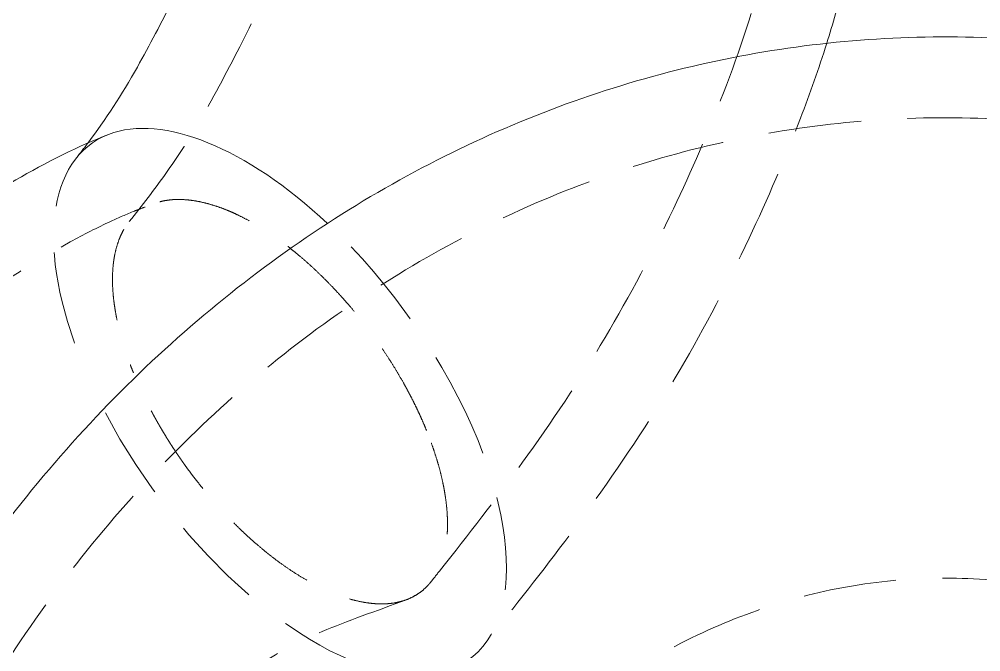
# Model space of a CAD drawing. Header units: millimetres. Extents: x -46397 to 283259, y -8690 to 23983.
# Drawn here: x -33818.7 to -33767.1, y 5629 to 5663 of the extents above; entities that cross this region are included whole.
import ezdxf

# ---------------------------------------------------------------- set-up
doc = ezdxf.new("R2010")
doc.units = ezdxf.units.MM
doc.linetypes.add('HIDDENX2', pattern=[0.75, 0.5, -0.25])

msp = doc.modelspace()

# ---------------------------------------------------------------- linework, layer by layer
at = {"color": 2, "linetype": 'Continuous', "lineweight": 0, "ltscale": 10}
msp.add_ellipse((-33804.709, 5642.451, -1.499), major_axis=(10.149, -13.837), ratio=0.482304, start_param=1.941533, end_param=3.011061, dxfattribs=at)
at = {"color": 1, "linetype": 'HIDDENX2', "lineweight": 0, "ltscale": 10}
for start_param, end_param in [(3.011061, 4.22975), (1.088158, 1.941533), (-1.870023, 1.088158)]:
    msp.add_ellipse((-33804.709, 5642.451, -1.499), major_axis=(10.149, -13.837), ratio=0.482304, start_param=start_param, end_param=end_param, dxfattribs=at)
at = {"color": 2, "linetype": 'Continuous', "lineweight": 0, "ltscale": 10}
for points, knots in [([(-33815.009, 5656.347, -1.499), (-33814.061, 5657.604, -1.499), (-33813.199, 5658.928, -1.499), (-33811.712, 5661.586, -1.499), (-33811.062, 5662.834, -1.499), (-33809.913, 5665.114, -1.499), (-33809.405, 5666.176, -1.499), (-33808.122, 5669.151, -1.499), (-33807.443, 5671.152, -1.499), (-33806.415, 5674.867, -1.499), (-33806.012, 5676.556, -1.499), (-33805.332, 5680.161, -1.499), (-33805.187, 5682.171, -1.499), (-33805.147, 5684.598, -1.499), (-33805.144, 5685.039, -1.499), (-33805.144, 5685.48, -1.499)], [1.202967, 1.202967, 1.202967, 1.202967, 6.71604, 6.71604, 11.010454, 11.010454, 14.749286, 14.749286, 21.290886, 21.290886, 26.543, 26.543, 32.500959, 32.500959, 33.824681, 33.824681, 33.824681, 33.824681]), ([(-33771.744, 5685.48, -1.499), (-33771.744, 5683.743, -1.499), (-33771.836, 5682.005, -1.499), (-33772.144, 5677.98, -1.499), (-33772.4, 5675.692, -1.499), (-33773.155, 5670.534, -1.499), (-33773.714, 5667.664, -1.499), (-33774.741, 5663.797, -1.499), (-33775.049, 5662.743, -1.499), (-33775.38, 5661.698, -1.499)], [0, 0, 0, 0, 5.212505, 5.212505, 12.122878, 12.122878, 20.889201, 20.889201, 24.207874, 24.207874, 24.207874, 24.207874]), ([(-33786.508, 5502.362, -1.499), (-33787.643, 5502.797, -1.499), (-33788.735, 5503.29, -1.499), (-33791.219, 5504.499, -1.499), (-33792.598, 5505.241, -1.499), (-33796.034, 5507.212, -1.499), (-33798.065, 5508.492, -1.499), (-33802.263, 5511.406, -1.499), (-33804.415, 5513.072, -1.499), (-33808.404, 5516.534, -1.499), (-33810.258, 5518.315, -1.499), (-33813.877, 5522.118, -1.499), (-33815.641, 5524.152, -1.499), (-33818.999, 5528.415, -1.499), (-33820.594, 5530.654, -1.499), (-33823.532, 5535.233, -1.499), (-33824.885, 5537.574, -1.499), (-33827.387, 5542.395, -1.499), (-33828.537, 5544.881, -1.499), (-33830.623, 5549.971, -1.499), (-33831.56, 5552.581, -1.499), (-33833.195, 5557.871, -1.499), (-33833.896, 5560.556, -1.499), (-33835.057, 5565.969, -1.499), (-33835.52, 5568.704, -1.499), (-33836.205, 5574.196, -1.499), (-33836.427, 5576.96, -1.499), (-33836.63, 5582.483, -1.499), (-33836.611, 5585.25, -1.499), (-33836.33, 5590.744, -1.499), (-33836.069, 5593.48, -1.499), (-33835.309, 5598.892, -1.499), (-33834.809, 5601.576, -1.499), (-33833.578, 5606.854, -1.499), (-33832.846, 5609.454, -1.499), (-33831.157, 5614.543, -1.499), (-33830.197, 5617.039, -1.499), (-33828.066, 5621.888, -1.499), (-33826.891, 5624.249, -1.499), (-33824.34, 5628.807, -1.499), (-33822.961, 5631.011, -1.499), (-33820.016, 5635.232, -1.499), (-33818.446, 5637.256, -1.499), (-33815.14, 5641.092, -1.499), (-33813.399, 5642.912, -1.499), (-33809.767, 5646.325, -1.499), (-33807.871, 5647.924, -1.499), (-33803.956, 5650.874, -1.499), (-33801.932, 5652.232, -1.499), (-33797.779, 5654.691, -1.499), (-33795.644, 5655.798, -1.499), (-33791.301, 5657.741, -1.499), (-33789.087, 5658.583, -1.499), (-33784.603, 5659.995, -1.499), (-33782.328, 5660.568, -1.499), (-33777.753, 5661.437, -1.499), (-33775.448, 5661.736, -1.499), (-33770.83, 5662.059, -1.499), (-33768.514, 5662.084, -1.499), (-33763.902, 5661.86, -1.499), (-33761.6, 5661.613, -1.499), (-33757.039, 5660.848, -1.499), (-33754.774, 5660.331, -1.499), (-33750.309, 5659.034, -1.499), (-33748.101, 5658.252, -1.499), (-33743.774, 5656.435, -1.499), (-33741.649, 5655.396, -1.499), (-33737.502, 5653.075, -1.499), (-33735.476, 5651.787, -1.499), (-33731.552, 5648.98, -1.499), (-33729.65, 5647.457, -1.499), (-33725.99, 5644.191, -1.499), (-33724.228, 5642.442, -1.499), (-33720.871, 5638.746, -1.499), (-33719.273, 5636.793, -1.499), (-33716.256, 5632.703, -1.499), (-33714.836, 5630.56, -1.499), (-33712.194, 5626.116, -1.499), (-33710.97, 5623.809, -1.499), (-33708.732, 5619.058, -1.499), (-33707.717, 5616.608, -1.499), (-33705.91, 5611.597, -1.499), (-33705.115, 5609.03, -1.499), (-33703.758, 5603.813, -1.499), (-33703.194, 5601.157, -1.499), (-33702.301, 5595.785, -1.499), (-33701.973, 5593.063, -1.499), (-33701.557, 5587.591, -1.499), (-33701.469, 5584.836, -1.499), (-33701.534, 5579.319, -1.499), (-33701.688, 5576.552, -1.499), (-33702.237, 5571.046, -1.499), (-33702.632, 5568.299, -1.499), (-33703.659, 5562.857, -1.499), (-33704.294, 5560.154, -1.499), (-33705.794, 5554.829, -1.499), (-33706.662, 5552.201, -1.499), (-33708.622, 5547.047, -1.499), (-33709.717, 5544.516, -1.499), (-33712.122, 5539.584, -1.499), (-33713.433, 5537.177, -1.499), (-33716.26, 5532.52, -1.499), (-33717.778, 5530.262, -1.499), (-33721.003, 5525.924, -1.499), (-33722.713, 5523.837, -1.499), (-33726.305, 5519.865, -1.499), (-33728.19, 5517.974, -1.499), (-33732.113, 5514.408, -1.499), (-33734.157, 5512.729, -1.499), (-33738.375, 5509.607, -1.499), (-33740.553, 5508.16, -1.499), (-33744.715, 5505.694, -1.499), (-33746.688, 5504.642, -1.499), (-33748.698, 5503.684, -1.499)], [0, 0, 0, 0, 3.736782, 3.736782, 8.690877, 8.690877, 16.285142, 16.285142, 24.7727, 24.7727, 32.741422, 32.741422, 41.031425, 41.031425, 49.425377, 49.425377, 57.629031, 57.629031, 65.89181, 65.89181, 74.223387, 74.223387, 82.53415, 82.53415, 90.835663, 90.835663, 99.143593, 99.143593, 107.458696, 107.458696, 115.761181, 115.761181, 124.069663, 124.069663, 132.364349, 132.364349, 140.660202, 140.660202, 148.934648, 148.934648, 157.19508, 157.19508, 165.431309, 165.431309, 173.630004, 173.630004, 181.794581, 181.794581, 189.902224, 189.902224, 197.967987, 197.967987, 205.972631, 205.972631, 213.938901, 213.938901, 221.860338, 221.860338, 229.761023, 229.761023, 237.650324, 237.650324, 245.544846, 245.544846, 253.465518, 253.465518, 261.415214, 261.415214, 269.417684, 269.417684, 277.461278, 277.461278, 285.56635, 285.56635, 293.710295, 293.710295, 301.905818, 301.905818, 310.129192, 310.129192, 318.383666, 318.383666, 326.65743, 326.65743, 334.941, 334.941, 343.241528, 343.241528, 351.539374, 351.539374, 359.849184, 359.849184, 368.153056, 368.153056, 376.465547, 376.465547, 384.771554, 384.771554, 393.080456, 393.080456, 401.381504, 401.381504, 409.674384, 409.674384, 417.958751, 417.958751, 426.22026, 426.22026, 434.468223, 434.468223, 442.681364, 442.681364, 449.750441, 449.750441, 449.750441, 449.750441]), ([(-33782.548, 5496.801, -1.499), (-33783.93, 5496.868, -1.499), (-33785.31, 5496.975, -1.499), (-33789.184, 5497.394, -1.499), (-33791.673, 5497.801, -1.499), (-33796.6, 5498.879, -1.499), (-33799.045, 5499.552, -1.499), (-33803.854, 5501.158, -1.499), (-33806.225, 5502.092, -1.499), (-33810.874, 5504.21, -1.499), (-33813.156, 5505.397, -1.499), (-33817.601, 5508.01, -1.499), (-33819.768, 5509.438, -1.499), (-33823.967, 5512.519, -1.499), (-33826.004, 5514.178, -1.499), (-33829.918, 5517.702, -1.499), (-33831.8, 5519.572, -1.499), (-33835.392, 5523.503, -1.499), (-33837.104, 5525.569, -1.499), (-33840.337, 5529.87, -1.499), (-33841.863, 5532.111, -1.499), (-33844.706, 5536.737, -1.499), (-33846.028, 5539.128, -1.499), (-33848.456, 5544.035, -1.499), (-33849.564, 5546.556, -1.499), (-33851.552, 5551.692, -1.499), (-33852.434, 5554.312, -1.499), (-33853.966, 5559.626, -1.499), (-33854.616, 5562.325, -1.499), (-33855.676, 5567.763, -1.499), (-33856.088, 5570.508, -1.499), (-33856.669, 5576.015, -1.499), (-33856.84, 5578.784, -1.499), (-33856.938, 5584.306, -1.499), (-33856.866, 5587.067, -1.499), (-33856.482, 5592.552, -1.499), (-33856.169, 5595.282, -1.499), (-33855.306, 5600.673, -1.499), (-33854.756, 5603.341, -1.499), (-33853.425, 5608.581, -1.499), (-33852.643, 5611.159, -1.499), (-33850.857, 5616.206, -1.499), (-33849.851, 5618.68, -1.499), (-33847.623, 5623.487, -1.499), (-33846.399, 5625.825, -1.499), (-33843.758, 5630.312, -1.499), (-33842.339, 5632.467, -1.499), (-33839.328, 5636.588, -1.499), (-33837.732, 5638.561, -1.499), (-33834.344, 5642.344, -1.499), (-33832.538, 5644.158, -1.499), (-33828.823, 5647.481, -1.499), (-33826.917, 5649.001, -1.499), (-33823.004, 5651.83, -1.499), (-33820.995, 5653.155, -1.499), (-33817.322, 5655.263, -1.499), (-33815.41, 5656.228, -1.499), (-33813.903, 5656.808, -1.499)], [487.002271, 487.002271, 487.002271, 487.002271, 491.446747, 491.446747, 499.52563, 499.52563, 507.620648, 507.620648, 515.724669, 515.724669, 523.86068, 523.86068, 532.015976, 532.015976, 540.207314, 540.207314, 548.422614, 548.422614, 556.665861, 556.665861, 564.932935, 564.932935, 573.211754, 573.211754, 581.511744, 581.511744, 589.811149, 589.811149, 598.125079, 598.125079, 606.432974, 606.432974, 614.747888, 614.747888, 623.056614, 623.056614, 631.370281, 631.370281, 639.675133, 639.675133, 647.964596, 647.964596, 656.270969, 656.270969, 664.572003, 664.572003, 672.78997, 672.78997, 680.981042, 680.981042, 689.309319, 689.309319, 697.364517, 697.364517, 705.44689, 705.44689, 711.420081, 711.420081, 711.420081, 711.420081])]:
    msp.add_open_spline(points, degree=3, knots=knots, dxfattribs=at)
at = {"color": 1, "linetype": 'HIDDENX2', "lineweight": 0, "ltscale": 10}
for points, knots in [([(-33812.798, 5652.13, -1.499), (-33812.099, 5653.01, -1.499), (-33811.451, 5653.829, -1.499), (-33810.24, 5655.545, -1.499), (-33809.67, 5656.427, -1.499), (-33808.344, 5658.664, -1.499), (-33807.596, 5660.091, -1.499), (-33806.19, 5662.834, -1.499), (-33805.542, 5664.165, -1.499), (-33804.122, 5667.457, -1.499), (-33803.419, 5669.478, -1.499), (-33802.323, 5673.316, -1.499), (-33801.886, 5675.115, -1.499), (-33801.102, 5679.038, -1.499), (-33800.882, 5681.24, -1.499), (-33800.807, 5684.114, -1.499), (-33800.801, 5684.797, -1.499), (-33800.801, 5685.48, -1.499)], [0, 0, 0, 0, 3.622244, 3.622244, 7.119635, 7.119635, 12.072728, 12.072728, 16.747494, 16.747494, 23.34736, 23.34736, 28.947643, 28.947643, 35.523479, 35.523479, 37.572901, 37.572901, 37.572901, 37.572901]), ([(-33776.088, 5685.48, -1.499), (-33776.088, 5683.924, -1.499), (-33776.17, 5682.369, -1.499), (-33776.447, 5678.634, -1.499), (-33776.686, 5676.456, -1.499), (-33777.4, 5671.485, -1.499), (-33777.936, 5668.691, -1.499), (-33779.288, 5663.604, -1.499), (-33780.05, 5661.286, -1.499), (-33781.735, 5656.914, -1.499), (-33782.639, 5654.846, -1.499), (-33784.726, 5650.453, -1.499), (-33785.945, 5648.139, -1.499), (-33788.643, 5643.581, -1.499), (-33790.144, 5641.347, -1.499), (-33793.131, 5637.227, -1.499), (-33794.612, 5635.31, -1.499), (-33796.277, 5633.203, -1.499), (-33796.448, 5632.988, -1.499), (-33796.618, 5632.773, -1.499)], [0, 0, 0, 0, 4.667864, 4.667864, 11.245116, 11.245116, 19.775437, 19.775437, 27.155795, 27.155795, 34.085706, 34.085706, 42.145558, 42.145558, 50.53173, 50.53173, 58.263865, 58.263865, 59.145405, 59.145405, 59.145405, 59.145405]), ([(-33775.38, 5661.698, -1.499), (-33775.81, 5660.343, -1.499), (-33776.279, 5659.003, -1.499), (-33777.622, 5655.487, -1.499), (-33778.554, 5653.34, -1.499), (-33780.68, 5648.829, -1.499), (-33781.908, 5646.472, -1.499), (-33784.651, 5641.765, -1.499), (-33786.196, 5639.423, -1.499), (-33789.238, 5635.177, -1.499), (-33790.725, 5633.234, -1.499), (-33792.744, 5630.669, -1.499), (-33793.261, 5630.017, -1.499), (-33793.777, 5629.369, -1.499)], [24.207874, 24.207874, 24.207874, 24.207874, 28.51224, 28.51224, 35.68008, 35.68008, 43.846065, 43.846065, 52.528654, 52.528654, 60.300595, 60.300595, 62.967853, 62.967853, 62.967853, 62.967853]), ([(-33784.333, 5506.179, -1.499), (-33785.79, 5506.737, -1.499), (-33787.357, 5507.427, -1.499), (-33789.738, 5508.64, -1.499), (-33790.656, 5509.138, -1.499), (-33793.697, 5510.869, -1.499), (-33795.779, 5512.181, -1.499), (-33799.965, 5515.109, -1.499), (-33802.059, 5516.75, -1.499), (-33805.916, 5520.152, -1.499), (-33807.698, 5521.894, -1.499), (-33811.185, 5525.626, -1.499), (-33812.886, 5527.63, -1.499), (-33816.108, 5531.821, -1.499), (-33817.629, 5534.018, -1.499), (-33820.419, 5538.504, -1.499), (-33821.699, 5540.796, -1.499), (-33824.058, 5545.519, -1.499), (-33825.139, 5547.956, -1.499), (-33827.085, 5552.942, -1.499), (-33827.951, 5555.498, -1.499), (-33829.445, 5560.667, -1.499), (-33830.076, 5563.288, -1.499), (-33831.101, 5568.571, -1.499), (-33831.496, 5571.24, -1.499), (-33832.047, 5576.591, -1.499), (-33832.203, 5579.28, -1.499), (-33832.277, 5584.646, -1.499), (-33832.193, 5587.33, -1.499), (-33831.789, 5592.651, -1.499), (-33831.467, 5595.295, -1.499), (-33830.591, 5600.516, -1.499), (-33830.035, 5603.098, -1.499), (-33828.697, 5608.165, -1.499), (-33827.913, 5610.656, -1.499), (-33826.129, 5615.513, -1.499), (-33825.126, 5617.886, -1.499), (-33822.914, 5622.483, -1.499), (-33821.701, 5624.714, -1.499), (-33819.087, 5628.999, -1.499), (-33817.682, 5631.06, -1.499), (-33814.695, 5634.987, -1.499), (-33813.109, 5636.859, -1.499), (-33809.781, 5640.387, -1.499), (-33808.034, 5642.048, -1.499), (-33804.4, 5645.14, -1.499), (-33802.508, 5646.574, -1.499), (-33798.613, 5649.19, -1.499), (-33796.606, 5650.378, -1.499), (-33792.504, 5652.488, -1.499), (-33790.405, 5653.415, -1.499), (-33786.142, 5655.002, -1.499), (-33783.972, 5655.664, -1.499), (-33779.602, 5656.711, -1.499), (-33777.395, 5657.1, -1.499), (-33772.969, 5657.603, -1.499), (-33770.745, 5657.718, -1.499), (-33766.306, 5657.674, -1.499), (-33764.086, 5657.516, -1.499), (-33759.675, 5656.93, -1.499), (-33757.479, 5656.5, -1.499), (-33753.149, 5655.377, -1.499), (-33751.009, 5654.682, -1.499), (-33746.805, 5653.036, -1.499), (-33744.738, 5652.082, -1.499), (-33740.704, 5649.927, -1.499), (-33738.732, 5648.722, -1.499), (-33734.91, 5646.078, -1.499), (-33733.057, 5644.634, -1.499), (-33729.489, 5641.525, -1.499), (-33727.77, 5639.853, -1.499), (-33724.501, 5636.31, -1.499), (-33722.946, 5634.435, -1.499), (-33720.014, 5630.501, -1.499), (-33718.633, 5628.436, -1.499), (-33716.068, 5624.146, -1.499), (-33714.88, 5621.916, -1.499), (-33712.712, 5617.317, -1.499), (-33711.73, 5614.942, -1.499), (-33709.984, 5610.08, -1.499), (-33709.22, 5607.588, -1.499), (-33707.919, 5602.52, -1.499), (-33707.382, 5599.937, -1.499), (-33706.542, 5594.714, -1.499), (-33706.238, 5592.066, -1.499), (-33705.869, 5586.744, -1.499), (-33705.803, 5584.064, -1.499), (-33705.911, 5578.701, -1.499), (-33706.085, 5576.011, -1.499), (-33706.672, 5570.661, -1.499), (-33707.084, 5567.995, -1.499), (-33708.144, 5562.716, -1.499), (-33708.794, 5560.097, -1.499), (-33710.321, 5554.943, -1.499), (-33711.2, 5552.401, -1.499), (-33713.179, 5547.428, -1.499), (-33714.281, 5544.989, -1.499), (-33716.695, 5540.247, -1.499), (-33718.011, 5537.937, -1.499), (-33720.837, 5533.48, -1.499), (-33722.351, 5531.326, -1.499), (-33725.561, 5527.199, -1.499), (-33727.262, 5525.221, -1.499), (-33730.824, 5521.472, -1.499), (-33732.69, 5519.695, -1.499), (-33736.57, 5516.36, -1.499), (-33738.59, 5514.797, -1.499), (-33742.758, 5511.906, -1.499), (-33744.911, 5510.575, -1.499), (-33749.318, 5508.167, -1.499), (-33751.578, 5507.085, -1.499), (-33756.174, 5505.185, -1.499), (-33758.516, 5504.363, -1.499), (-33763.248, 5502.992, -1.499), (-33765.644, 5502.438, -1.499), (-33770.465, 5501.604, -1.499), (-33772.896, 5501.322, -1.499), (-33777.757, 5501.033, -1.499), (-33780.192, 5501.025, -1.499), (-33785.047, 5501.279, -1.499), (-33787.474, 5501.543, -1.499), (-33792.283, 5502.34, -1.499), (-33794.672, 5502.873, -1.499), (-33799.386, 5504.201, -1.499), (-33801.717, 5504.999, -1.499), (-33806.291, 5506.847, -1.499), (-33808.541, 5507.901, -1.499), (-33812.931, 5510.251, -1.499), (-33815.076, 5511.551, -1.499), (-33819.238, 5514.381, -1.499), (-33821.261, 5515.916, -1.499), (-33825.154, 5519.198, -1.499), (-33827.03, 5520.95, -1.499), (-33830.616, 5524.651, -1.499), (-33832.331, 5526.606, -1.499), (-33835.572, 5530.689, -1.499), (-33837.102, 5532.822, -1.499), (-33839.962, 5537.238, -1.499), (-33841.295, 5539.526, -1.499), (-33843.748, 5544.23, -1.499), (-33844.872, 5546.652, -1.499), (-33846.895, 5551.596, -1.499), (-33847.798, 5554.124, -1.499), (-33849.373, 5559.258, -1.499), (-33850.048, 5561.87, -1.499), (-33851.16, 5567.138, -1.499), (-33851.599, 5569.801, -1.499), (-33852.238, 5575.147, -1.499), (-33852.439, 5577.838, -1.499), (-33852.599, 5583.207, -1.499), (-33852.56, 5585.892, -1.499), (-33852.244, 5591.227, -1.499), (-33851.965, 5593.885, -1.499), (-33851.175, 5599.132, -1.499), (-33850.662, 5601.729, -1.499), (-33849.407, 5606.827, -1.499), (-33848.665, 5609.334, -1.499), (-33846.961, 5614.239, -1.499), (-33845.997, 5616.643, -1.499), (-33843.858, 5621.307, -1.499), (-33842.68, 5623.574, -1.499), (-33840.136, 5627.917, -1.499), (-33838.767, 5629.998, -1.499), (-33835.859, 5633.976, -1.499), (-33834.317, 5635.878, -1.499), (-33831.038, 5639.519, -1.499), (-33829.291, 5641.26, -1.499), (-33825.694, 5644.436, -1.499), (-33823.851, 5645.882, -1.499), (-33820.031, 5648.598, -1.499), (-33818.052, 5649.88, -1.499), (-33815.249, 5651.421, -1.499), (-33814.523, 5651.797, -1.499), (-33813.36, 5652.337, -1.499), (-33812.944, 5652.519, -1.499), (-33812.415, 5652.728, -1.499), (-33812.325, 5652.762, -1.499), (-33812.121, 5652.841, -1.499), (-33811.994, 5652.89, -1.499), (-33811.749, 5652.984, -1.499), (-33811.629, 5653.03, -1.499), (-33811.51, 5653.076, -1.499)], [0, 0, 0, 0, 5.168767, 5.168767, 8.494414, 8.494414, 16.316634, 16.316634, 24.651506, 24.651506, 32.400611, 32.400611, 40.514911, 40.514911, 48.681598, 48.681598, 56.646036, 56.646036, 64.687646, 64.687646, 72.78762, 72.78762, 80.857924, 80.857924, 88.931761, 88.931761, 97.008113, 97.008113, 105.092506, 105.092506, 113.163775, 113.163775, 121.239416, 121.239416, 129.306948, 129.306948, 137.363803, 137.363803, 145.414438, 145.414438, 153.436933, 153.436933, 161.446436, 161.446436, 169.424804, 169.424804, 177.382569, 177.382569, 185.287582, 185.287582, 193.143438, 193.143438, 200.962432, 200.962432, 208.732506, 208.732506, 216.485728, 216.485728, 224.222502, 224.222502, 231.962094, 231.962094, 239.706495, 239.706495, 247.48316, 247.48316, 255.306263, 255.306263, 263.175714, 263.175714, 271.106766, 271.106766, 279.046392, 279.046392, 287.026008, 287.026008, 295.026826, 295.026826, 303.058301, 303.058301, 311.105773, 311.105773, 319.16225, 319.16225, 327.234982, 327.234982, 335.30307, 335.30307, 343.383544, 343.383544, 351.456769, 351.456769, 359.537456, 359.537456, 367.613105, 367.613105, 375.685896, 375.685896, 383.756708, 383.756708, 391.811423, 391.811423, 399.862187, 399.862187, 407.88606, 407.88606, 415.909143, 415.909143, 423.921172, 423.921172, 431.906713, 431.906713, 439.863748, 439.863748, 447.786791, 447.786791, 455.69731, 455.69731, 463.587166, 463.587166, 471.485972, 471.485972, 479.379216, 479.379216, 487.285305, 487.285305, 495.213501, 495.213501, 503.158951, 503.158951, 511.137958, 511.137958, 519.134367, 519.134367, 527.168319, 527.168319, 535.207925, 535.207925, 543.255555, 543.255555, 551.314602, 551.314602, 559.380076, 559.380076, 567.460405, 567.460405, 575.535204, 575.535204, 583.62058, 583.62058, 591.696832, 591.696832, 599.782144, 599.782144, 607.857629, 607.857629, 615.919222, 615.919222, 623.99819, 623.99819, 632.072605, 632.072605, 640.064771, 640.064771, 648.044076, 648.044076, 656.165248, 656.165248, 664.016637, 664.016637, 672.032002, 672.032002, 674.758867, 674.758867, 676.232648, 676.232648, 676.543742, 676.543742, 677.043742, 677.043742, 677.517039, 677.517039, 677.517039, 677.517039]), ([(-33796.849, 5640.906, -1.499), (-33796.856, 5640.923, -1.499), (-33796.863, 5640.941, -1.499), (-33796.87, 5640.958, -1.499), (-33796.92, 5641.081, -1.499), (-33796.971, 5641.202, -1.499), (-33797.023, 5641.322, -1.499), (-33797.075, 5641.442, -1.499), (-33797.127, 5641.561, -1.499), (-33797.18, 5641.678, -1.499), (-33797.238, 5641.805, -1.499), (-33797.296, 5641.931, -1.499), (-33797.355, 5642.055, -1.499), (-33797.414, 5642.178, -1.499), (-33797.473, 5642.3, -1.499), (-33797.533, 5642.42, -1.499), (-33797.593, 5642.54, -1.499), (-33797.653, 5642.658, -1.499), (-33797.714, 5642.775, -1.499), (-33797.734, 5642.814, -1.499), (-33797.755, 5642.853, -1.499), (-33797.776, 5642.892, -1.499), (-33797.794, 5642.926, -1.499), (-33797.812, 5642.96, -1.499), (-33797.83, 5642.994, -1.499), (-33797.869, 5643.067, -1.499), (-33797.909, 5643.141, -1.499), (-33797.95, 5643.216, -1.499), (-33797.991, 5643.291, -1.499), (-33798.033, 5643.367, -1.499), (-33798.075, 5643.443, -1.499), (-33798.169, 5643.61, -1.499), (-33798.267, 5643.781, -1.499), (-33798.369, 5643.954, -1.499), (-33798.387, 5643.983, -1.499), (-33798.404, 5644.013, -1.499), (-33798.422, 5644.042, -1.499), (-33798.522, 5644.211, -1.499), (-33798.627, 5644.382, -1.499), (-33798.737, 5644.557, -1.499), (-33798.76, 5644.593, -1.499), (-33798.783, 5644.63, -1.499), (-33798.807, 5644.667, -1.499), (-33798.915, 5644.837, -1.499), (-33799.027, 5645.009, -1.499), (-33799.144, 5645.183, -1.499), (-33799.163, 5645.211, -1.499), (-33799.181, 5645.238, -1.499), (-33799.199, 5645.265, -1.499), (-33799.211, 5645.282, -1.499), (-33799.222, 5645.299, -1.499), (-33799.234, 5645.316, -1.499), (-33799.35, 5645.487, -1.499), (-33799.471, 5645.66, -1.499), (-33799.596, 5645.834, -1.499), (-33799.611, 5645.856, -1.499), (-33799.627, 5645.878, -1.499), (-33799.643, 5645.9, -1.499), (-33799.766, 5646.07, -1.499), (-33799.893, 5646.243, -1.499), (-33800.025, 5646.416, -1.499), (-33800.046, 5646.443, -1.499), (-33800.066, 5646.47, -1.499), (-33800.087, 5646.498, -1.499), (-33800.217, 5646.667, -1.499), (-33800.351, 5646.838, -1.499), (-33800.489, 5647.009, -1.499), (-33800.515, 5647.041, -1.499), (-33800.541, 5647.073, -1.499), (-33800.567, 5647.105, -1.499), (-33800.704, 5647.274, -1.499), (-33800.846, 5647.443, -1.499), (-33800.991, 5647.613, -1.499), (-33801.003, 5647.626, -1.499), (-33801.014, 5647.639, -1.499), (-33801.026, 5647.652, -1.499), (-33801.11, 5647.75, -1.499), (-33801.196, 5647.848, -1.499), (-33801.283, 5647.947, -1.499), (-33801.343, 5648.015, -1.499), (-33801.405, 5648.083, -1.499), (-33801.467, 5648.152, -1.499), (-33801.482, 5648.169, -1.499), (-33801.498, 5648.186, -1.499), (-33801.513, 5648.203, -1.499), (-33801.662, 5648.366, -1.499), (-33801.815, 5648.529, -1.499), (-33801.972, 5648.691, -1.499), (-33801.991, 5648.712, -1.499), (-33802.011, 5648.732, -1.499), (-33802.03, 5648.752, -1.499), (-33802.175, 5648.902, -1.499), (-33802.323, 5649.05, -1.499), (-33802.473, 5649.197, -1.499), (-33802.624, 5649.345, -1.499), (-33802.778, 5649.491, -1.499), (-33802.934, 5649.636, -1.499), (-33803.09, 5649.781, -1.499), (-33803.249, 5649.924, -1.499), (-33803.411, 5650.065, -1.499), (-33803.578, 5650.21, -1.499), (-33803.747, 5650.353, -1.499), (-33803.919, 5650.493, -1.499), (-33803.969, 5650.534, -1.499), (-33804.019, 5650.574, -1.499), (-33804.069, 5650.615, -1.499), (-33804.192, 5650.713, -1.499), (-33804.317, 5650.81, -1.499), (-33804.443, 5650.905, -1.499), (-33804.62, 5651.039, -1.499), (-33804.799, 5651.17, -1.499), (-33804.98, 5651.297, -1.499), (-33805.147, 5651.414, -1.499), (-33805.316, 5651.528, -1.499), (-33805.486, 5651.638, -1.499), (-33805.656, 5651.748, -1.499), (-33805.827, 5651.854, -1.499), (-33805.998, 5651.956, -1.499), (-33806.17, 5652.057, -1.499), (-33806.342, 5652.154, -1.499), (-33806.514, 5652.246, -1.499), (-33806.677, 5652.333, -1.499), (-33806.841, 5652.416, -1.499), (-33807.004, 5652.493, -1.499), (-33807.11, 5652.544, -1.499), (-33807.217, 5652.593, -1.499), (-33807.323, 5652.639, -1.499), (-33807.379, 5652.664, -1.499), (-33807.436, 5652.688, -1.499), (-33807.492, 5652.711, -1.499), (-33807.655, 5652.779, -1.499), (-33807.816, 5652.841, -1.499), (-33807.977, 5652.898, -1.499), (-33808.133, 5652.953, -1.499), (-33808.288, 5653.002, -1.499), (-33808.441, 5653.047, -1.499), (-33808.594, 5653.091, -1.499), (-33808.746, 5653.131, -1.499), (-33808.897, 5653.164, -1.499), (-33809.047, 5653.198, -1.499), (-33809.195, 5653.226, -1.499), (-33809.342, 5653.248, -1.499), (-33809.494, 5653.272, -1.499), (-33809.645, 5653.289, -1.499), (-33809.792, 5653.299, -1.499), (-33809.939, 5653.31, -1.499), (-33810.084, 5653.315, -1.499), (-33810.225, 5653.312, -1.499), (-33810.294, 5653.311, -1.499), (-33810.362, 5653.308, -1.499), (-33810.43, 5653.304, -1.499), (-33810.5, 5653.3, -1.499), (-33810.569, 5653.293, -1.499), (-33810.638, 5653.285, -1.499), (-33810.77, 5653.27, -1.499), (-33810.899, 5653.248, -1.499), (-33811.025, 5653.22, -1.499), (-33811.033, 5653.218, -1.499), (-33811.041, 5653.216, -1.499), (-33811.049, 5653.215, -1.499), (-33811.174, 5653.186, -1.499), (-33811.295, 5653.15, -1.499), (-33811.413, 5653.109, -1.499), (-33811.42, 5653.107, -1.499), (-33811.427, 5653.104, -1.499), (-33811.434, 5653.101, -1.499), (-33811.521, 5653.07, -1.499), (-33811.605, 5653.036, -1.499), (-33811.687, 5652.999, -1.499), (-33811.716, 5652.985, -1.499), (-33811.745, 5652.972, -1.499), (-33811.773, 5652.958, -1.499), (-33811.779, 5652.954, -1.499), (-33811.785, 5652.951, -1.499), (-33811.791, 5652.948, -1.499), (-33811.901, 5652.893, -1.499), (-33812.007, 5652.832, -1.499), (-33812.107, 5652.765, -1.499), (-33812.115, 5652.76, -1.499), (-33812.122, 5652.755, -1.499), (-33812.129, 5652.751, -1.499), (-33812.156, 5652.732, -1.499), (-33812.183, 5652.713, -1.499), (-33812.21, 5652.694, -1.499), (-33812.281, 5652.642, -1.499), (-33812.351, 5652.587, -1.499), (-33812.417, 5652.529, -1.499), (-33812.423, 5652.524, -1.499), (-33812.429, 5652.519, -1.499), (-33812.434, 5652.514, -1.499), (-33812.512, 5652.446, -1.499), (-33812.585, 5652.374, -1.499), (-33812.655, 5652.298, -1.499), (-33812.668, 5652.284, -1.499), (-33812.68, 5652.27, -1.499), (-33812.693, 5652.256, -1.499), (-33812.697, 5652.251, -1.499), (-33812.701, 5652.246, -1.499), (-33812.706, 5652.241, -1.499), (-33812.788, 5652.147, -1.499), (-33812.865, 5652.048, -1.499), (-33812.937, 5651.943, -1.499), (-33812.943, 5651.934, -1.499), (-33812.948, 5651.926, -1.499), (-33812.954, 5651.917, -1.499), (-33813.026, 5651.81, -1.499), (-33813.092, 5651.699, -1.499), (-33813.152, 5651.584, -1.499), (-33813.156, 5651.575, -1.499), (-33813.161, 5651.567, -1.499), (-33813.165, 5651.559, -1.499), (-33813.214, 5651.464, -1.499), (-33813.259, 5651.367, -1.499), (-33813.3, 5651.267, -1.499), (-33813.31, 5651.242, -1.499), (-33813.32, 5651.218, -1.499), (-33813.33, 5651.193, -1.499), (-33813.333, 5651.186, -1.499), (-33813.336, 5651.178, -1.499), (-33813.339, 5651.171, -1.499), (-33813.387, 5651.045, -1.499), (-33813.43, 5650.916, -1.499), (-33813.469, 5650.784, -1.499), (-33813.474, 5650.766, -1.499), (-33813.479, 5650.748, -1.499), (-33813.484, 5650.73, -1.499), (-33813.521, 5650.594, -1.499), (-33813.553, 5650.456, -1.499), (-33813.581, 5650.315, -1.499), (-33813.584, 5650.298, -1.499), (-33813.587, 5650.281, -1.499), (-33813.59, 5650.264, -1.499), (-33813.606, 5650.178, -1.499), (-33813.62, 5650.091, -1.499), (-33813.632, 5650.004, -1.499), (-33813.64, 5649.945, -1.499), (-33813.647, 5649.886, -1.499), (-33813.654, 5649.827, -1.499), (-33813.656, 5649.811, -1.499), (-33813.657, 5649.796, -1.499), (-33813.659, 5649.78, -1.499), (-33813.675, 5649.621, -1.499), (-33813.686, 5649.46, -1.499), (-33813.692, 5649.297, -1.499), (-33813.692, 5649.283, -1.499), (-33813.692, 5649.27, -1.499), (-33813.693, 5649.257, -1.499), (-33813.698, 5649.09, -1.499), (-33813.697, 5648.921, -1.499), (-33813.692, 5648.75, -1.499), (-33813.692, 5648.741, -1.499), (-33813.691, 5648.731, -1.499), (-33813.691, 5648.722, -1.499), (-33813.685, 5648.542, -1.499), (-33813.673, 5648.36, -1.499), (-33813.657, 5648.178, -1.499), (-33813.643, 5648.031, -1.499), (-33813.627, 5647.883, -1.499), (-33813.607, 5647.736, -1.499), (-33813.6, 5647.679, -1.499), (-33813.592, 5647.622, -1.499), (-33813.583, 5647.565, -1.499), (-33813.563, 5647.431, -1.499), (-33813.541, 5647.298, -1.499), (-33813.517, 5647.166, -1.499), (-33813.514, 5647.149, -1.499), (-33813.511, 5647.132, -1.499), (-33813.508, 5647.114, -1.499), (-33813.498, 5647.061, -1.499), (-33813.488, 5647.007, -1.499), (-33813.477, 5646.954, -1.499), (-33813.447, 5646.801, -1.499), (-33813.413, 5646.65, -1.499), (-33813.378, 5646.5, -1.499), (-33813.367, 5646.451, -1.499), (-33813.355, 5646.402, -1.499), (-33813.343, 5646.353, -1.499), (-33813.311, 5646.224, -1.499), (-33813.277, 5646.095, -1.499), (-33813.242, 5645.967, -1.499), (-33813.217, 5645.877, -1.499), (-33813.192, 5645.788, -1.499), (-33813.166, 5645.699, -1.499), (-33813.127, 5645.567, -1.499), (-33813.086, 5645.435, -1.499), (-33813.044, 5645.304, -1.499), (-33813.017, 5645.221, -1.499), (-33812.99, 5645.138, -1.499), (-33812.962, 5645.055, -1.499), (-33812.916, 5644.92, -1.499), (-33812.869, 5644.786, -1.499), (-33812.82, 5644.652, -1.499), (-33812.792, 5644.573, -1.499), (-33812.763, 5644.494, -1.499), (-33812.733, 5644.415, -1.499), (-33812.731, 5644.411, -1.499), (-33812.729, 5644.406, -1.499), (-33812.727, 5644.401, -1.499), (-33812.7, 5644.329, -1.499), (-33812.672, 5644.257, -1.499), (-33812.644, 5644.185, -1.499), (-33812.623, 5644.132, -1.499), (-33812.602, 5644.08, -1.499), (-33812.582, 5644.028, -1.499), (-33812.578, 5644.018, -1.499), (-33812.574, 5644.008, -1.499), (-33812.57, 5643.999, -1.499)], [0.456454, 0.456454, 0.456454, 0.456454, 0.4574827, 0.4574827, 0.4574827, 0.4647793, 0.4647793, 0.4647793, 0.4720758, 0.4720758, 0.4720758, 0.4800139, 0.4800139, 0.4800139, 0.4879521, 0.4879521, 0.4879521, 0.4958902, 0.4958902, 0.4958902, 0.4985809, 0.4985809, 0.4985809, 0.5009201, 0.5009201, 0.5009201, 0.5059501, 0.5059501, 0.5059501, 0.51098, 0.51098, 0.51098, 0.5220038, 0.5220038, 0.5220038, 0.5238626, 0.5238626, 0.5238626, 0.5345102, 0.5345102, 0.5345102, 0.5367453, 0.5367453, 0.5367453, 0.5470384, 0.5470384, 0.5470384, 0.5486338, 0.5486338, 0.5486338, 0.5496279, 0.5496279, 0.5496279, 0.5596178, 0.5596178, 0.5596178, 0.5608648, 0.5608648, 0.5608648, 0.5705835, 0.5705835, 0.5705835, 0.5721017, 0.5721017, 0.5721017, 0.5815703, 0.5815703, 0.5815703, 0.5833386, 0.5833386, 0.5833386, 0.5926258, 0.5926258, 0.5926258, 0.5933494, 0.5933494, 0.5933494, 0.5987042, 0.5987042, 0.5987042, 0.6024326, 0.6024326, 0.6024326, 0.6033602, 0.6033602, 0.6033602, 0.6122564, 0.6122564, 0.6122564, 0.6133711, 0.6133711, 0.6133711, 0.6215443, 0.6215443, 0.6215443, 0.6297175, 0.6297175, 0.6297175, 0.6378907, 0.6378907, 0.6378907, 0.6462967, 0.6462967, 0.6462967, 0.6487336, 0.6487336, 0.6487336, 0.6547027, 0.6547027, 0.6547027, 0.6631087, 0.6631087, 0.6631087, 0.6708863, 0.6708863, 0.6708863, 0.6786639, 0.6786639, 0.6786639, 0.6864415, 0.6864415, 0.6864415, 0.6937973, 0.6937973, 0.6937973, 0.698599, 0.698599, 0.698599, 0.7011532, 0.7011532, 0.7011532, 0.7085091, 0.7085091, 0.7085091, 0.7156267, 0.7156267, 0.7156267, 0.7227443, 0.7227443, 0.7227443, 0.729862, 0.729862, 0.729862, 0.7372822, 0.7372822, 0.7372822, 0.7447024, 0.7447024, 0.7447024, 0.7483454, 0.7483454, 0.7483454, 0.7521226, 0.7521226, 0.7521226, 0.7594739, 0.7594739, 0.7594739, 0.759954, 0.759954, 0.759954, 0.7673321, 0.7673321, 0.7673321, 0.7677854, 0.7677854, 0.7677854, 0.7732556, 0.7732556, 0.7732556, 0.7751975, 0.7751975, 0.7751975, 0.7756168, 0.7756168, 0.7756168, 0.7831444, 0.7831444, 0.7831444, 0.7836843, 0.7836843, 0.7836843, 0.7857343, 0.7857343, 0.7857343, 0.7912728, 0.7912728, 0.7912728, 0.7917517, 0.7917517, 0.7917517, 0.7982312, 0.7982312, 0.7982312, 0.7994068, 0.7994068, 0.7994068, 0.7998192, 0.7998192, 0.7998192, 0.8076687, 0.8076687, 0.8076687, 0.8083278, 0.8083278, 0.8083278, 0.8162658, 0.8162658, 0.8162658, 0.8168363, 0.8168363, 0.8168363, 0.8232946, 0.8232946, 0.8232946, 0.8248684, 0.8248684, 0.8248684, 0.8253449, 0.8253449, 0.8253449, 0.8333207, 0.8333207, 0.8333207, 0.8344013, 0.8344013, 0.8344013, 0.8424826, 0.8424826, 0.8424826, 0.8434578, 0.8434578, 0.8434578, 0.8483718, 0.8483718, 0.8483718, 0.8516547, 0.8516547, 0.8516547, 0.8525142, 0.8525142, 0.8525142, 0.8613044, 0.8613044, 0.8613044, 0.8620147, 0.8620147, 0.8620147, 0.8710119, 0.8710119, 0.8710119, 0.8715151, 0.8715151, 0.8715151, 0.8810156, 0.8810156, 0.8810156, 0.8886737, 0.8886737, 0.8886737, 0.8916438, 0.8916438, 0.8916438, 0.8985641, 0.8985641, 0.8985641, 0.8994676, 0.8994676, 0.8994676, 0.9022721, 0.9022721, 0.9022721, 0.9102898, 0.9102898, 0.9102898, 0.9129003, 0.9129003, 0.9129003, 0.9198669, 0.9198669, 0.9198669, 0.9247641, 0.9247641, 0.9247641, 0.9320235, 0.9320235, 0.9320235, 0.9366279, 0.9366279, 0.9366279, 0.9441101, 0.9441101, 0.9441101, 0.9484917, 0.9484917, 0.9484917, 0.948757, 0.948757, 0.948757, 0.9527781, 0.9527781, 0.9527781, 0.9557319, 0.9557319, 0.9557319, 0.9562866, 0.9562866, 0.9562866, 0.9562866]), ([(-33811.617, 5641.962, -1.499), (-33811.616, 5641.96, -1.499), (-33811.612, 5641.952, -1.499), (-33811.604, 5641.939, -1.499), (-33811.596, 5641.923, -1.499), (-33811.583, 5641.898, -1.499), (-33811.566, 5641.867, -1.499), (-33811.555, 5641.847, -1.499), (-33811.542, 5641.823, -1.499), (-33811.529, 5641.798, -1.499), (-33811.505, 5641.754, -1.499), (-33811.478, 5641.704, -1.499), (-33811.448, 5641.649, -1.499), (-33811.422, 5641.603, -1.499), (-33811.395, 5641.554, -1.499), (-33811.366, 5641.502, -1.499), (-33811.35, 5641.473, -1.499), (-33811.334, 5641.444, -1.499), (-33811.317, 5641.413, -1.499), (-33811.289, 5641.363, -1.499), (-33811.259, 5641.312, -1.499), (-33811.229, 5641.259, -1.499), (-33811.199, 5641.207, -1.499), (-33811.169, 5641.154, -1.499), (-33811.138, 5641.101, -1.499), (-33811.107, 5641.048, -1.499), (-33811.076, 5640.995, -1.499), (-33811.046, 5640.943, -1.499), (-33810.997, 5640.861, -1.499), (-33810.95, 5640.782, -1.499), (-33810.904, 5640.706, -1.499), (-33810.857, 5640.628, -1.499), (-33810.811, 5640.553, -1.499), (-33810.766, 5640.481, -1.499), (-33810.756, 5640.465, -1.499), (-33810.747, 5640.45, -1.499), (-33810.738, 5640.435, -1.499), (-33810.701, 5640.377, -1.499), (-33810.665, 5640.32, -1.499), (-33810.63, 5640.264, -1.499), (-33810.627, 5640.259, -1.499), (-33810.623, 5640.253, -1.499), (-33810.619, 5640.248, -1.499), (-33810.574, 5640.176, -1.499), (-33810.529, 5640.107, -1.499), (-33810.485, 5640.039, -1.499), (-33810.44, 5639.97, -1.499), (-33810.396, 5639.902, -1.499), (-33810.352, 5639.836, -1.499), (-33810.312, 5639.776, -1.499), (-33810.273, 5639.717, -1.499), (-33810.233, 5639.659, -1.499), (-33810.228, 5639.651, -1.499), (-33810.223, 5639.644, -1.499), (-33810.218, 5639.637, -1.499), (-33810.207, 5639.62, -1.499), (-33810.196, 5639.603, -1.499), (-33810.184, 5639.586, -1.499), (-33810.156, 5639.545, -1.499), (-33810.128, 5639.504, -1.499), (-33810.099, 5639.463, -1.499), (-33810.055, 5639.399, -1.499), (-33810.011, 5639.334, -1.499), (-33809.965, 5639.269, -1.499), (-33809.923, 5639.209, -1.499), (-33809.88, 5639.149, -1.499), (-33809.836, 5639.087, -1.499), (-33809.769, 5638.994, -1.499), (-33809.7, 5638.898, -1.499), (-33809.628, 5638.8, -1.499), (-33809.564, 5638.713, -1.499), (-33809.498, 5638.624, -1.499), (-33809.43, 5638.534, -1.499), (-33809.357, 5638.438, -1.499), (-33809.282, 5638.34, -1.499), (-33809.205, 5638.241, -1.499), (-33809.128, 5638.141, -1.499), (-33809.049, 5638.041, -1.499), (-33808.968, 5637.94, -1.499), (-33808.887, 5637.839, -1.499), (-33808.804, 5637.737, -1.499), (-33808.72, 5637.635, -1.499), (-33808.641, 5637.54, -1.499), (-33808.56, 5637.444, -1.499), (-33808.479, 5637.348, -1.499), (-33808.474, 5637.342, -1.499), (-33808.469, 5637.336, -1.499), (-33808.464, 5637.33, -1.499), (-33808.356, 5637.204, -1.499), (-33808.247, 5637.079, -1.499), (-33808.136, 5636.954, -1.499), (-33808.127, 5636.944, -1.499), (-33808.117, 5636.933, -1.499), (-33808.108, 5636.922, -1.499), (-33808.103, 5636.917, -1.499), (-33808.098, 5636.912, -1.499), (-33808.094, 5636.906, -1.499), (-33808.059, 5636.867, -1.499), (-33808.024, 5636.829, -1.499), (-33807.989, 5636.79, -1.499), (-33807.973, 5636.772, -1.499), (-33807.958, 5636.755, -1.499), (-33807.942, 5636.737, -1.499), (-33807.839, 5636.624, -1.499), (-33807.734, 5636.512, -1.499), (-33807.628, 5636.399, -1.499), (-33807.583, 5636.352, -1.499), (-33807.538, 5636.304, -1.499), (-33807.493, 5636.257, -1.499), (-33807.373, 5636.132, -1.499), (-33807.252, 5636.008, -1.499), (-33807.128, 5635.885, -1.499), (-33807.076, 5635.833, -1.499), (-33807.024, 5635.781, -1.499), (-33806.971, 5635.729, -1.499), (-33806.859, 5635.62, -1.499), (-33806.745, 5635.51, -1.499), (-33806.629, 5635.402, -1.499), (-33806.514, 5635.293, -1.499), (-33806.396, 5635.185, -1.499), (-33806.277, 5635.078, -1.499), (-33806.158, 5634.971, -1.499), (-33806.038, 5634.865, -1.499), (-33805.916, 5634.76, -1.499), (-33805.748, 5634.617, -1.499), (-33805.579, 5634.476, -1.499), (-33805.407, 5634.338, -1.499), (-33805.387, 5634.322, -1.499), (-33805.367, 5634.306, -1.499), (-33805.347, 5634.29, -1.499), (-33805.332, 5634.278, -1.499), (-33805.316, 5634.266, -1.499), (-33805.301, 5634.254, -1.499), (-33805.163, 5634.144, -1.499), (-33805.024, 5634.037, -1.499), (-33804.883, 5633.932, -1.499), (-33804.706, 5633.8, -1.499), (-33804.527, 5633.672, -1.499), (-33804.346, 5633.547, -1.499), (-33804.179, 5633.432, -1.499), (-33804.01, 5633.32, -1.499), (-33803.84, 5633.212, -1.499), (-33803.67, 5633.104, -1.499), (-33803.499, 5633, -1.499), (-33803.328, 5632.901, -1.499), (-33803.157, 5632.801, -1.499), (-33802.985, 5632.707, -1.499), (-33802.813, 5632.617, -1.499), (-33802.65, 5632.532, -1.499), (-33802.487, 5632.451, -1.499), (-33802.324, 5632.375, -1.499), (-33802.246, 5632.339, -1.499), (-33802.167, 5632.304, -1.499), (-33802.089, 5632.27, -1.499), (-33802.075, 5632.264, -1.499), (-33802.061, 5632.258, -1.499), (-33802.048, 5632.252, -1.499), (-33801.977, 5632.221, -1.499), (-33801.907, 5632.192, -1.499), (-33801.837, 5632.164, -1.499), (-33801.675, 5632.098, -1.499), (-33801.513, 5632.038, -1.499), (-33801.353, 5631.984, -1.499), (-33801.198, 5631.931, -1.499), (-33801.044, 5631.883, -1.499), (-33800.891, 5631.84, -1.499), (-33800.738, 5631.798, -1.499), (-33800.587, 5631.761, -1.499), (-33800.437, 5631.729, -1.499), (-33800.288, 5631.697, -1.499), (-33800.14, 5631.671, -1.499), (-33799.995, 5631.651, -1.499), (-33799.843, 5631.629, -1.499), (-33799.694, 5631.614, -1.499), (-33799.548, 5631.605, -1.499), (-33799.402, 5631.597, -1.499), (-33799.259, 5631.594, -1.499), (-33799.119, 5631.598, -1.499), (-33799.073, 5631.6, -1.499), (-33799.027, 5631.602, -1.499), (-33798.982, 5631.605, -1.499), (-33798.971, 5631.605, -1.499), (-33798.96, 5631.606, -1.499), (-33798.949, 5631.607, -1.499), (-33798.868, 5631.613, -1.499), (-33798.788, 5631.621, -1.499), (-33798.71, 5631.631, -1.499), (-33798.579, 5631.648, -1.499), (-33798.451, 5631.672, -1.499), (-33798.328, 5631.701, -1.499), (-33798.319, 5631.703, -1.499), (-33798.311, 5631.706, -1.499), (-33798.302, 5631.708, -1.499), (-33798.179, 5631.738, -1.499), (-33798.059, 5631.775, -1.499), (-33797.943, 5631.818, -1.499), (-33797.936, 5631.821, -1.499), (-33797.929, 5631.824, -1.499), (-33797.921, 5631.826, -1.499), (-33797.805, 5631.87, -1.499), (-33797.694, 5631.92, -1.499), (-33797.587, 5631.975, -1.499), (-33797.581, 5631.978, -1.499), (-33797.574, 5631.982, -1.499), (-33797.568, 5631.985, -1.499), (-33797.46, 5632.042, -1.499), (-33797.356, 5632.104, -1.499), (-33797.257, 5632.173, -1.499), (-33797.25, 5632.178, -1.499), (-33797.243, 5632.183, -1.499), (-33797.235, 5632.188, -1.499), (-33797.136, 5632.258, -1.499), (-33797.042, 5632.333, -1.499), (-33796.953, 5632.414, -1.499), (-33796.947, 5632.419, -1.499), (-33796.941, 5632.425, -1.499), (-33796.935, 5632.43, -1.499), (-33796.874, 5632.486, -1.499), (-33796.815, 5632.545, -1.499), (-33796.759, 5632.606, -1.499), (-33796.754, 5632.612, -1.499), (-33796.749, 5632.617, -1.499), (-33796.744, 5632.623, -1.499), (-33796.724, 5632.645, -1.499), (-33796.703, 5632.669, -1.499), (-33796.683, 5632.692, -1.499), (-33796.679, 5632.698, -1.499), (-33796.674, 5632.703, -1.499), (-33796.67, 5632.708, -1.499), (-33796.59, 5632.803, -1.499), (-33796.516, 5632.903, -1.499), (-33796.447, 5633.008, -1.499), (-33796.441, 5633.018, -1.499), (-33796.434, 5633.028, -1.499), (-33796.427, 5633.038, -1.499), (-33796.359, 5633.145, -1.499), (-33796.296, 5633.257, -1.499), (-33796.238, 5633.372, -1.499), (-33796.233, 5633.382, -1.499), (-33796.228, 5633.392, -1.499), (-33796.223, 5633.402, -1.499), (-33796.165, 5633.52, -1.499), (-33796.113, 5633.642, -1.499), (-33796.066, 5633.767, -1.499), (-33796.062, 5633.777, -1.499), (-33796.059, 5633.786, -1.499), (-33796.056, 5633.795, -1.499), (-33796.008, 5633.923, -1.499), (-33795.967, 5634.055, -1.499), (-33795.93, 5634.191, -1.499), (-33795.925, 5634.207, -1.499), (-33795.921, 5634.224, -1.499), (-33795.916, 5634.241, -1.499), (-33795.903, 5634.293, -1.499), (-33795.89, 5634.345, -1.499), (-33795.878, 5634.397, -1.499), (-33795.858, 5634.485, -1.499), (-33795.84, 5634.574, -1.499), (-33795.824, 5634.663, -1.499), (-33795.821, 5634.679, -1.499), (-33795.819, 5634.695, -1.499), (-33795.816, 5634.711, -1.499), (-33795.805, 5634.772, -1.499), (-33795.796, 5634.835, -1.499), (-33795.787, 5634.897, -1.499), (-33795.786, 5634.903, -1.499), (-33795.786, 5634.909, -1.499), (-33795.785, 5634.915, -1.499), (-33795.774, 5634.995, -1.499), (-33795.765, 5635.075, -1.499), (-33795.757, 5635.156, -1.499), (-33795.755, 5635.17, -1.499), (-33795.754, 5635.184, -1.499), (-33795.753, 5635.199, -1.499), (-33795.739, 5635.352, -1.499), (-33795.73, 5635.508, -1.499), (-33795.726, 5635.665, -1.499), (-33795.725, 5635.685, -1.499), (-33795.725, 5635.705, -1.499), (-33795.725, 5635.725, -1.499), (-33795.722, 5635.886, -1.499), (-33795.723, 5636.047, -1.499), (-33795.73, 5636.21, -1.499), (-33795.73, 5636.228, -1.499), (-33795.731, 5636.246, -1.499), (-33795.732, 5636.264, -1.499), (-33795.739, 5636.43, -1.499), (-33795.751, 5636.597, -1.499), (-33795.767, 5636.764, -1.499), (-33795.768, 5636.779, -1.499), (-33795.77, 5636.794, -1.499), (-33795.771, 5636.809, -1.499), (-33795.788, 5636.98, -1.499), (-33795.809, 5637.151, -1.499), (-33795.834, 5637.322, -1.499), (-33795.839, 5637.356, -1.499), (-33795.845, 5637.39, -1.499), (-33795.85, 5637.424, -1.499), (-33795.854, 5637.448, -1.499), (-33795.858, 5637.473, -1.499), (-33795.861, 5637.497, -1.499), (-33795.874, 5637.576, -1.499), (-33795.888, 5637.656, -1.499), (-33795.902, 5637.735, -1.499), (-33795.915, 5637.806, -1.499), (-33795.929, 5637.876, -1.499), (-33795.943, 5637.947, -1.499), (-33795.949, 5637.977, -1.499), (-33795.955, 5638.006, -1.499), (-33795.961, 5638.036, -1.499), (-33795.997, 5638.214, -1.499), (-33796.038, 5638.391, -1.499), (-33796.081, 5638.566, -1.499), (-33796.087, 5638.591, -1.499), (-33796.093, 5638.616, -1.499), (-33796.1, 5638.641, -1.499), (-33796.145, 5638.82, -1.499), (-33796.193, 5638.997, -1.499), (-33796.244, 5639.173, -1.499), (-33796.257, 5639.217, -1.499), (-33796.27, 5639.262, -1.499), (-33796.284, 5639.306, -1.499), (-33796.338, 5639.486, -1.499), (-33796.395, 5639.665, -1.499), (-33796.454, 5639.841, -1.499), (-33796.467, 5639.879, -1.499), (-33796.48, 5639.917, -1.499), (-33796.493, 5639.955, -1.499), (-33796.555, 5640.136, -1.499), (-33796.62, 5640.314, -1.499), (-33796.686, 5640.49, -1.499), (-33796.688, 5640.495, -1.499), (-33796.69, 5640.501, -1.499), (-33796.692, 5640.506, -1.499), (-33796.702, 5640.532, -1.499), (-33796.712, 5640.558, -1.499), (-33796.722, 5640.584, -1.499), (-33796.764, 5640.692, -1.499), (-33796.806, 5640.799, -1.499), (-33796.849, 5640.905, -1.499)], [0, 0, 0, 0, 0.0025078, 0.0025078, 0.0025078, 0.005474, 0.005474, 0.005474, 0.0074193, 0.0074193, 0.0074193, 0.0106677, 0.0106677, 0.0106677, 0.0133521, 0.0133521, 0.0133521, 0.0148386, 0.0148386, 0.0148386, 0.0173118, 0.0173118, 0.0173118, 0.0197848, 0.0197848, 0.0197848, 0.0222579, 0.0222579, 0.0222579, 0.0261925, 0.0261925, 0.0261925, 0.0301981, 0.0301981, 0.0301981, 0.0310394, 0.0310394, 0.0310394, 0.0343052, 0.0343052, 0.0343052, 0.0346354, 0.0346354, 0.0346354, 0.038858, 0.038858, 0.038858, 0.0431635, 0.0431635, 0.0431635, 0.0470129, 0.0470129, 0.0470129, 0.047498, 0.047498, 0.047498, 0.0486058, 0.0486058, 0.0486058, 0.0513245, 0.0513245, 0.0513245, 0.0555377, 0.0555377, 0.0555377, 0.0593904, 0.0593904, 0.0593904, 0.0651516, 0.0651516, 0.0651516, 0.0702466, 0.0702466, 0.0702466, 0.0756747, 0.0756747, 0.0756747, 0.0811028, 0.0811028, 0.0811028, 0.0865309, 0.0865309, 0.0865309, 0.0916442, 0.0916442, 0.0916442, 0.091959, 0.091959, 0.091959, 0.0987137, 0.0987137, 0.0987137, 0.0992936, 0.0992936, 0.0992936, 0.0995804, 0.0995804, 0.0995804, 0.1016855, 0.1016855, 0.1016855, 0.1026382, 0.1026382, 0.1026382, 0.1087984, 0.1087984, 0.1087984, 0.111412, 0.111412, 0.111412, 0.1182571, 0.1182571, 0.1182571, 0.1211384, 0.1211384, 0.1211384, 0.1272396, 0.1272396, 0.1272396, 0.1333407, 0.1333407, 0.1333407, 0.1394418, 0.1394418, 0.1394418, 0.1477961, 0.1477961, 0.1477961, 0.1487621, 0.1487621, 0.1487621, 0.1494935, 0.1494935, 0.1494935, 0.1561503, 0.1561503, 0.1561503, 0.1645045, 0.1645045, 0.1645045, 0.1722475, 0.1722475, 0.1722475, 0.1799905, 0.1799905, 0.1799905, 0.1877336, 0.1877336, 0.1877336, 0.1950697, 0.1950697, 0.1950697, 0.1986015, 0.1986015, 0.1986015, 0.1992249, 0.1992249, 0.1992249, 0.2024058, 0.2024058, 0.2024058, 0.2097418, 0.2097418, 0.2097418, 0.2168512, 0.2168512, 0.2168512, 0.2239606, 0.2239606, 0.2239606, 0.23107, 0.23107, 0.23107, 0.2384852, 0.2384852, 0.2384852, 0.2459004, 0.2459004, 0.2459004, 0.2483452, 0.2483452, 0.2483452, 0.2489281, 0.2489281, 0.2489281, 0.2533156, 0.2533156, 0.2533156, 0.2606468, 0.2606468, 0.2606468, 0.2611478, 0.2611478, 0.2611478, 0.2685105, 0.2685105, 0.2685105, 0.26898, 0.26898, 0.26898, 0.2763826, 0.2763826, 0.2763826, 0.2768122, 0.2768122, 0.2768122, 0.2843186, 0.2843186, 0.2843186, 0.2848848, 0.2848848, 0.2848848, 0.2924546, 0.2924546, 0.2924546, 0.2929573, 0.2929573, 0.2929573, 0.2981827, 0.2981827, 0.2981827, 0.298652, 0.298652, 0.298652, 0.3005944, 0.3005944, 0.3005944, 0.3010299, 0.3010299, 0.3010299, 0.3087939, 0.3087939, 0.3087939, 0.3095494, 0.3095494, 0.3095494, 0.3173973, 0.3173973, 0.3173973, 0.318069, 0.318069, 0.318069, 0.3260044, 0.3260044, 0.3260044, 0.3265886, 0.3265886, 0.3265886, 0.3346539, 0.3346539, 0.3346539, 0.3356577, 0.3356577, 0.3356577, 0.3387227, 0.3387227, 0.3387227, 0.3438324, 0.3438324, 0.3438324, 0.3447268, 0.3447268, 0.3447268, 0.3482359, 0.3482359, 0.3482359, 0.348559, 0.348559, 0.348559, 0.3530206, 0.3530206, 0.3530206, 0.353796, 0.353796, 0.353796, 0.3622207, 0.3622207, 0.3622207, 0.3633075, 0.3633075, 0.3633075, 0.3718806, 0.3718806, 0.3718806, 0.372819, 0.372819, 0.372819, 0.3815556, 0.3815556, 0.3815556, 0.3823305, 0.3823305, 0.3823305, 0.3912307, 0.3912307, 0.3912307, 0.3930096, 0.3930096, 0.3930096, 0.3942776, 0.3942776, 0.3942776, 0.3984239, 0.3984239, 0.3984239, 0.4021244, 0.4021244, 0.4021244, 0.4036887, 0.4036887, 0.4036887, 0.4130386, 0.4130386, 0.4130386, 0.4143678, 0.4143678, 0.4143678, 0.4239038, 0.4239038, 0.4239038, 0.4263073, 0.4263073, 0.4263073, 0.4361273, 0.4361273, 0.4361273, 0.4382467, 0.4382467, 0.4382467, 0.4483727, 0.4483727, 0.4483727, 0.4486855, 0.4486855, 0.4486855, 0.4501862, 0.4501862, 0.4501862, 0.4564467, 0.4564467, 0.4564467, 0.4564467]), ([(-33797.929, 5631.824, -1.499), (-33799.56, 5631.211, -1.499), (-33801.116, 5630.677, -1.499), (-33803.422, 5629.692, -1.499), (-33804.347, 5629.222, -1.499), (-33806.388, 5628.016, -1.499), (-33807.473, 5627.283, -1.499), (-33809.803, 5625.533, -1.499), (-33811.041, 5624.489, -1.499), (-33813.573, 5622.07, -1.499), (-33814.864, 5620.657, -1.499), (-33817.24, 5617.683, -1.499), (-33818.337, 5616.132, -1.499), (-33820.392, 5612.835, -1.499), (-33821.352, 5611.079, -1.499), (-33823.079, 5607.429, -1.499), (-33823.852, 5605.531, -1.499), (-33825.197, 5601.629, -1.499), (-33825.773, 5599.619, -1.499), (-33826.723, 5595.508, -1.499), (-33827.098, 5593.398, -1.499), (-33827.631, 5589.13, -1.499), (-33827.792, 5586.964, -1.499), (-33827.895, 5582.612, -1.499), (-33827.837, 5580.418, -1.499), (-33827.504, 5576.045, -1.499), (-33827.227, 5573.857, -1.499), (-33826.458, 5569.53, -1.499), (-33825.965, 5567.383, -1.499), (-33824.769, 5563.167, -1.499), (-33824.065, 5561.091, -1.499), (-33822.458, 5557.052, -1.499), (-33821.554, 5555.08, -1.499), (-33819.559, 5551.278, -1.499), (-33818.466, 5549.439, -1.499), (-33816.11, 5545.926, -1.499), (-33814.843, 5544.246, -1.499), (-33812.159, 5541.074, -1.499), (-33810.738, 5539.579, -1.499), (-33807.776, 5536.806, -1.499), (-33806.23, 5535.524, -1.499), (-33803.031, 5533.181, -1.499), (-33801.372, 5532.118, -1.499), (-33797.964, 5530.226, -1.499), (-33796.209, 5529.397, -1.499), (-33792.626, 5527.983, -1.499), (-33790.791, 5527.399, -1.499), (-33787.067, 5526.487, -1.499), (-33785.172, 5526.161, -1.499), (-33781.357, 5525.777, -1.499), (-33779.43, 5525.72, -1.499), (-33775.601, 5525.878, -1.499), (-33773.688, 5526.093, -1.499), (-33769.899, 5526.793, -1.499), (-33768.016, 5527.278, -1.499), (-33764.317, 5528.511, -1.499), (-33762.495, 5529.26, -1.499), (-33758.949, 5531.004, -1.499), (-33757.217, 5532.002, -1.499), (-33753.88, 5534.222, -1.499), (-33752.267, 5535.447, -1.499), (-33749.184, 5538.102, -1.499), (-33747.708, 5539.534, -1.499), (-33744.906, 5542.592, -1.499), (-33743.575, 5544.224, -1.499), (-33741.09, 5547.647, -1.499), (-33739.932, 5549.443, -1.499), (-33737.807, 5553.169, -1.499), (-33736.836, 5555.104, -1.499), (-33735.096, 5559.078, -1.499), (-33734.325, 5561.125, -1.499), (-33732.993, 5565.289, -1.499), (-33732.43, 5567.415, -1.499), (-33731.523, 5571.707, -1.499), (-33731.175, 5573.881, -1.499), (-33730.7, 5578.238, -1.499), (-33730.571, 5580.429, -1.499), (-33730.532, 5584.785, -1.499), (-33730.622, 5586.957, -1.499), (-33731.014, 5591.243, -1.499), (-33731.317, 5593.365, -1.499), (-33732.128, 5597.518, -1.499), (-33732.638, 5599.557, -1.499), (-33733.848, 5603.512, -1.499), (-33734.551, 5605.435, -1.499), (-33736.134, 5609.133, -1.499), (-33737.017, 5610.913, -1.499), (-33738.941, 5614.303, -1.499), (-33739.986, 5615.917, -1.499), (-33742.214, 5618.95, -1.499), (-33743.402, 5620.374, -1.499), (-33745.895, 5623.013, -1.499), (-33747.208, 5624.232, -1.499), (-33749.922, 5626.438, -1.499), (-33751.328, 5627.428, -1.499), (-33754.202, 5629.167, -1.499), (-33755.676, 5629.918, -1.499), (-33758.686, 5631.186, -1.499), (-33760.229, 5631.699, -1.499), (-33763.369, 5632.483, -1.499), (-33764.971, 5632.748, -1.499), (-33768.212, 5633.017, -1.499), (-33769.859, 5633.017, -1.499), (-33773.138, 5632.745, -1.499), (-33774.771, 5632.473, -1.499), (-33778.001, 5631.659, -1.499), (-33779.601, 5631.117, -1.499), (-33782.731, 5629.768, -1.499), (-33784.267, 5628.964, -1.499), (-33787.234, 5627.11, -1.499), (-33788.673, 5626.062, -1.499), (-33791.422, 5623.746, -1.499), (-33792.738, 5622.478, -1.499), (-33795.228, 5619.742, -1.499), (-33796.407, 5618.273, -1.499), (-33798.613, 5615.148, -1.499), (-33799.644, 5613.487, -1.499), (-33801.531, 5610.009, -1.499), (-33802.391, 5608.186, -1.499), (-33803.921, 5604.413, -1.499), (-33804.594, 5602.457, -1.499), (-33805.739, 5598.444, -1.499), (-33806.213, 5596.38, -1.499), (-33806.949, 5592.186, -1.499), (-33807.214, 5590.048, -1.499), (-33807.527, 5585.737, -1.499), (-33807.576, 5583.556, -1.499), (-33807.455, 5579.189, -1.499), (-33807.285, 5576.995, -1.499), (-33806.727, 5572.641, -1.499), (-33806.339, 5570.472, -1.499), (-33805.35, 5566.2, -1.499), (-33804.748, 5564.089, -1.499), (-33803.341, 5559.957, -1.499), (-33802.531, 5557.929, -1.499), (-33800.722, 5554.002, -1.499), (-33799.718, 5552.097, -1.499), (-33797.538, 5548.449, -1.499), (-33796.359, 5546.698, -1.499), (-33793.828, 5543.343, -1.499), (-33792.468, 5541.733, -1.499), (-33789.626, 5538.747, -1.499), (-33788.142, 5537.367, -1.499), (-33785.072, 5534.843, -1.499), (-33783.485, 5533.683, -1.499), (-33780.171, 5531.547, -1.499), (-33778.462, 5530.605, -1.499), (-33775.182, 5529.136, -1.499), (-33773.594, 5528.53, -1.499), (-33771.974, 5527.909, -1.499)], [0, 0, 0, 0, 6.30713, 6.30713, 10.966631, 10.966631, 16.138407, 16.138407, 22.29993, 22.29993, 29.281588, 29.281588, 35.906338, 35.906338, 42.634985, 42.634985, 49.293585, 49.293585, 55.901003, 55.901003, 62.520485, 62.520485, 69.122363, 69.122363, 75.718977, 75.718977, 82.313008, 82.313008, 88.902967, 88.902967, 95.496054, 95.496054, 102.086791, 102.086791, 108.683859, 108.683859, 115.296048, 115.296048, 121.921947, 121.921947, 128.533978, 128.533978, 135.188887, 135.188887, 141.898775, 141.898775, 148.684493, 148.684493, 155.537754, 155.537754, 162.425805, 162.425805, 169.317531, 169.317531, 176.217445, 176.217445, 183.082333, 183.082333, 189.882629, 189.882629, 196.599059, 196.599059, 203.252775, 203.252775, 209.917007, 209.917007, 216.548865, 216.548865, 223.15731, 223.15731, 229.753444, 229.753444, 236.337816, 236.337816, 242.918551, 242.918551, 249.501619, 249.501619, 256.083177, 256.083177, 262.667457, 262.667457, 269.259488, 269.259488, 275.855242, 275.855242, 282.462702, 282.462702, 289.09691, 289.09691, 295.759848, 295.759848, 302.475545, 302.475545, 309.239767, 309.239767, 316.05208, 316.05208, 323.010985, 323.010985, 330.129198, 330.129198, 337.351702, 337.351702, 344.582112, 344.582112, 351.799427, 351.799427, 358.922989, 358.922989, 365.899154, 365.899154, 372.724439, 372.724439, 379.442886, 379.442886, 386.141806, 386.141806, 392.802593, 392.802593, 399.43088, 399.43088, 406.044963, 406.044963, 412.641735, 412.641735, 419.232351, 419.232351, 425.823933, 425.823933, 432.409041, 432.409041, 438.989506, 438.989506, 445.585943, 445.585943, 452.17636, 452.17636, 458.74408, 458.74408, 465.424204, 465.424204, 472.030966, 472.030966, 478.558677, 478.558677, 485.372271, 485.372271, 491.129607, 491.129607, 491.129607, 491.129607])]:
    msp.add_open_spline(points, degree=3, knots=knots, dxfattribs=at)
msp.add_open_spline([(-33815.64, 5655.534, -1.499), (-33815.427, 5655.802, -1.499), (-33815.216, 5656.073, -1.499), (-33815.009, 5656.347, -1.499)], degree=3, dxfattribs=at)

doc.saveas('drawing.dxf')
